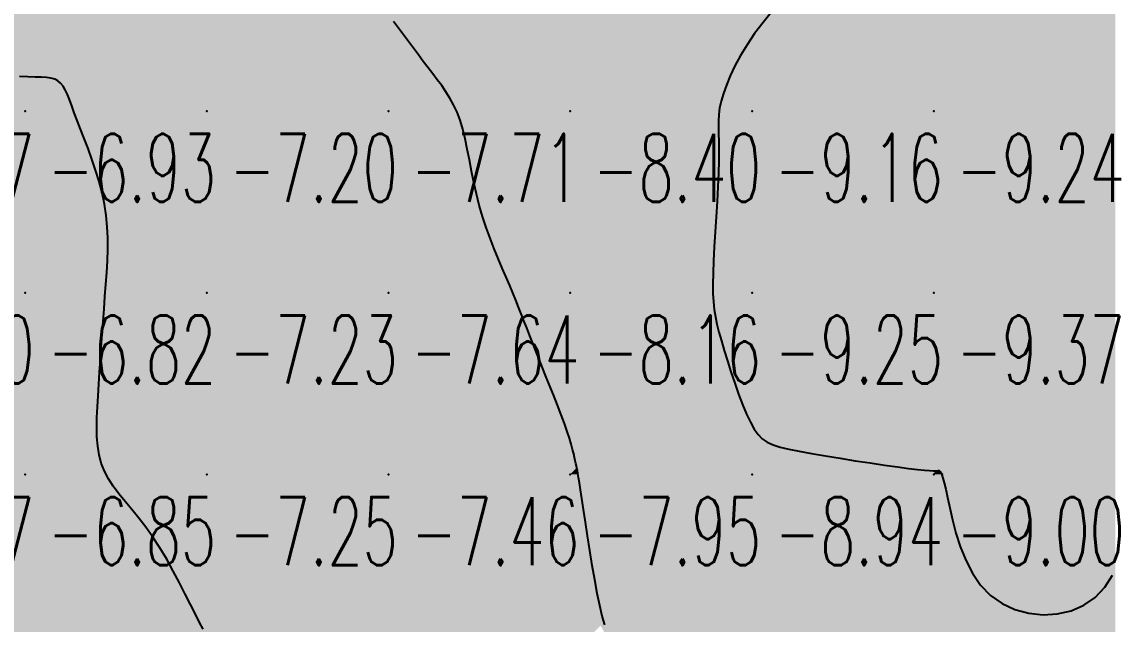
# Model space of a CAD drawing. Header units: millimetres. Extents: x 88261 to 90953, y 390274 to 392322.
# Drawn here: x 90160.1 to 90220.1, y 390839 to 390872.1 of the extents above; entities that cross this region are included whole.
import ezdxf
from ezdxf.enums import TextEntityAlignment as Align

# ---------------------------------------------------------------- set-up
doc = ezdxf.new("R2010")
doc.units = ezdxf.units.MM
doc.header["$LTSCALE"] = 25
for name, color, linetype in [('CN_03_00', 7, 'Continuous'), ('COTEAlt', 7, 'Continuous'), ('TN_COLORIAGE', 7, 'Continuous')]:
    doc.layers.add(name, color=color, linetype=linetype)
doc.styles.add('Simplex 1.0', font='Simplex.shx', dxfattribs={"width": 0.99, "height": 2.5})
doc.styles.get("Standard").update_dxf_attribs({"font": 'times.ttf'})

# ---------------------------------------------------------------- blocks, each defined once
blk = doc.blocks.new('COTE')
at = {"color": 0}
blk.add_point((0, 0), dxfattribs=at)
at = {"layer": 'COTEAlt'}
blk.add_attdef('ALT', text='', height=3.75, dxfattribs=at).set_placement((1.25, -1.25), align=Align.TOP_LEFT)

msp = doc.modelspace()

# ---------------------------------------------------------------- linework, layer by layer
at = {"layer": 'CN_03_00', "flags": 128}
for points, elevation in [([(90201.377, 390872.748), (90200.856, 390872.12), (90200.389, 390871.499), (90199.977, 390870.889), (90199.618, 390870.295), (90199.31, 390869.724), (90199.051, 390869.18), (90198.84, 390868.67), (90198.674, 390868.199), (90198.551, 390867.772), (90198.469, 390867.391), (90198.421, 390867.04), (90198.399, 390866.701), (90198.396, 390866.353), (90198.405, 390865.977), (90198.417, 390865.554), (90198.425, 390865.065), (90198.422, 390864.489), (90198.402, 390863.816), (90198.367, 390863.063), (90198.323, 390862.256), (90198.273, 390861.42), (90198.222, 390860.582), (90198.174, 390859.767), (90198.134, 390859.001), (90198.106, 390858.31), (90198.094, 390857.711), (90198.099, 390857.192), (90198.124, 390856.733), (90198.168, 390856.311), (90198.233, 390855.907), (90198.319, 390855.5), (90198.428, 390855.07), (90198.561, 390854.595), (90198.718, 390854.061), (90198.895, 390853.482), (90199.089, 390852.876), (90199.295, 390852.261), (90199.509, 390851.658), (90199.727, 390851.085), (90199.944, 390850.561), (90200.157, 390850.105), (90200.365, 390849.731), (90200.579, 390849.432), (90200.816, 390849.195), (90201.088, 390849.008), (90201.413, 390848.858), (90201.805, 390848.733), (90202.279, 390848.621), (90202.85, 390848.509), (90203.526, 390848.387), (90204.285, 390848.257), (90205.095, 390848.123), (90205.927, 390847.991), (90206.75, 390847.865), (90207.533, 390847.749), (90208.248, 390847.649), (90208.863, 390847.567), (90209.356, 390847.509), (90209.735, 390847.47), (90210.016, 390847.448), (90210.217, 390847.438), (90210.352, 390847.436), (90210.439, 390847.439), (90210.493, 390847.441), (90210.53, 390847.44), (90210.565, 390847.429), (90210.602, 390847.397), (90210.644, 390847.329), (90210.693, 390847.211), (90210.751, 390847.029), (90210.821, 390846.769), (90210.906, 390846.417), (90211.006, 390845.96), (90211.127, 390845.39), (90211.278, 390844.73), (90211.467, 390844.01), (90211.707, 390843.261), (90212.006, 390842.513), (90212.376, 390841.795), (90212.827, 390841.138), (90213.368, 390840.572), (90214.005, 390840.123), (90214.717, 390839.795), (90215.478, 390839.592), (90216.264, 390839.513), (90217.048, 390839.56), (90217.804, 390839.734), (90218.507, 390840.037), (90219.131, 390840.469), (90219.655, 390841.027), (90220.085, 390841.685)], -9), ([(90192.145, 390838.948), (90192.011, 390839.439), (90191.875, 390840.015), (90191.737, 390840.688), (90191.598, 390841.436), (90191.461, 390842.231), (90191.328, 390843.044), (90191.202, 390843.847), (90191.085, 390844.611), (90190.98, 390845.308), (90190.89, 390845.908), (90190.815, 390846.391), (90190.756, 390846.768), (90190.708, 390847.058), (90190.67, 390847.278), (90190.638, 390847.447), (90190.61, 390847.584), (90190.584, 390847.707), (90190.557, 390847.835), (90190.526, 390847.983), (90190.488, 390848.159), (90190.439, 390848.367), (90190.377, 390848.611), (90190.298, 390848.896), (90190.198, 390849.225), (90190.075, 390849.604), (90189.924, 390850.035), (90189.745, 390850.522), (90189.542, 390851.052), (90189.322, 390851.613), (90189.091, 390852.192), (90188.857, 390852.773), (90188.627, 390853.345), (90188.406, 390853.894), (90188.201, 390854.406), (90188.018, 390854.871), (90187.853, 390855.297), (90187.699, 390855.695), (90187.552, 390856.075), (90187.406, 390856.449), (90187.255, 390856.827), (90187.095, 390857.222), (90186.918, 390857.643), (90186.721, 390858.1), (90186.509, 390858.591), (90186.287, 390859.112), (90186.062, 390859.661), (90185.838, 390860.232), (90185.623, 390860.824), (90185.421, 390861.431), (90185.238, 390862.051), (90185.08, 390862.679), (90184.94, 390863.309), (90184.815, 390863.934), (90184.697, 390864.546), (90184.58, 390865.139), (90184.46, 390865.705), (90184.33, 390866.237), (90184.183, 390866.728), (90184.016, 390867.174), (90183.83, 390867.58), (90183.625, 390867.954), (90183.406, 390868.304), (90183.174, 390868.638), (90182.93, 390868.964), (90182.679, 390869.289), (90182.42, 390869.622), (90182.158, 390869.969), (90181.892, 390870.328), (90181.622, 390870.695), (90181.349, 390871.066), (90181.073, 390871.437), (90180.795, 390871.805), (90180.515, 390872.165)], -8), ([(90170.043, 390838.713), (90169.849, 390839.082), (90169.619, 390839.538), (90169.355, 390840.068), (90169.061, 390840.653), (90168.742, 390841.276), (90168.4, 390841.919), (90168.04, 390842.564), (90167.666, 390843.192), (90167.28, 390843.786), (90166.889, 390844.333), (90166.499, 390844.835), (90166.117, 390845.303), (90165.752, 390845.744), (90165.411, 390846.168), (90165.102, 390846.583), (90164.833, 390846.998), (90164.612, 390847.421), (90164.444, 390847.859), (90164.324, 390848.317), (90164.246, 390848.795), (90164.205, 390849.296), (90164.193, 390849.821), (90164.203, 390850.373), (90164.229, 390850.952), (90164.266, 390851.562), (90164.306, 390852.201), (90164.349, 390852.867), (90164.395, 390853.551), (90164.442, 390854.248), (90164.491, 390854.952), (90164.542, 390855.656), (90164.593, 390856.353), (90164.644, 390857.038), (90164.695, 390857.706), (90164.741, 390858.358), (90164.776, 390858.997), (90164.796, 390859.627), (90164.796, 390860.25), (90164.769, 390860.87), (90164.712, 390861.49), (90164.618, 390862.113), (90164.485, 390862.739), (90164.32, 390863.365), (90164.13, 390863.983), (90163.925, 390864.587), (90163.712, 390865.169), (90163.5, 390865.723), (90163.299, 390866.242), (90163.115, 390866.718), (90162.956, 390867.147), (90162.817, 390867.529), (90162.692, 390867.864), (90162.574, 390868.155), (90162.458, 390868.402), (90162.337, 390868.607), (90162.204, 390868.771), (90162.054, 390868.896), (90161.88, 390868.984), (90161.674, 390869.042), (90161.43, 390869.077), (90161.141, 390869.096), (90160.8, 390869.109), (90160.4, 390869.121), (90159.933, 390869.142)], -7)]:
    msp.add_lwpolyline(points, dxfattribs=dict(at, elevation=elevation))
at = {"layer": 'TN_COLORIAGE', "color": 161}
for points in [[(90160.249, 390877.239, -7), (90153.056, 390870.047, -7), (90150.249, 390877.239, -7), (90150.249, 390873.515, -7)], [(90153.056, 390870.047, -7.334), (90160.249, 390868.93, -7.334), (90160.249, 390877.239, -7.334)], [(90160.249, 390877.239, -7), (90160.249, 390868.93, -7), (90170.249, 390877.239, -7), (90162.311, 390869.302, -7)], [(90170.249, 390877.239, -7), (90162.311, 390869.302, -7), (90170.249, 390867.239, -7), (90162.83, 390867.239, -7)], [(90177.784, 390877.239, -7.195), (90177.94, 390874.93, -7.195), (90170.249, 390877.239, -7.195), (90170.249, 390867.239, -7.195)], [(90180.249, 390872.675, -7.195), (90177.94, 390874.93, -7.195), (90180.249, 390867.239, -7.195), (90170.249, 390867.239, -7.195)], [(90180.249, 390872.675, -7.712), (90182.464, 390869.455, -7.712), (90180.249, 390867.239, -7.712)], [(90184.417, 390867.239, -7.712), (90182.464, 390869.455, -7.712), (90180.249, 390867.239, -7.712)], [(90165.059, 390862.049, -7.195), (90162.83, 390867.239, -7.195), (90170.249, 390867.239, -7.195)], [(90170.249, 390857.239, -7), (90164.644, 390857.239, -7), (90170.249, 390867.239, -7), (90165.059, 390862.049, -7)], [(90170.249, 390857.239, -7.712), (90180.249, 390857.239, -7.712), (90180.249, 390867.239, -7.712)], [(90170.249, 390867.239, -7.712), (90170.249, 390857.239, -7.712), (90180.249, 390867.239, -7.712)], [(90184.417, 390867.239, -7.64), (90184.967, 390861.957, -7.64), (90180.249, 390867.239, -7.64), (90180.249, 390857.239, -7.64)], [(90187.147, 390857.239, -7.64), (90184.967, 390861.957, -7.64), (90180.249, 390857.239, -7.64)], [(90170.249, 390847.239, -7), (90164.022, 390847.239, -7), (90170.249, 390857.239, -7), (90164.232, 390851.223, -7)], [(90164.644, 390857.239, -7.231), (90164.232, 390851.223, -7.231), (90170.249, 390857.239, -7.231)], [(90170.249, 390847.239, -7.64), (90180.249, 390847.239, -7.64), (90180.249, 390857.239, -7.64)], [(90170.249, 390857.239, -7.64), (90170.249, 390847.239, -7.64), (90180.249, 390857.239, -7.64)], [(90187.147, 390857.239, -7.457), (90187.953, 390854.944, -7.457), (90180.249, 390857.239, -7.457), (90180.249, 390847.239, -7.457)], [(90190.249, 390849.42, -7.457), (90187.953, 390854.944, -7.457), (90190.249, 390847.239, -7.457), (90180.249, 390847.239, -7.457)], [(90190.249, 390849.42, -7.955), (90190.596, 390847.587, -7.955), (90190.249, 390847.239, -7.955)], [(90167.353, 390844.344, -7.252), (90164.022, 390847.239, -7.252), (90170.249, 390847.239, -7.252)], [(90167.353, 390844.344, -7.252), (90170.249, 390838.104, -7.252), (90170.249, 390847.239, -7.252)], [(90180.249, 390847.239, -7), (90170.744, 390837.735, -7), (90170.249, 390847.239, -7), (90170.249, 390838.104, -7)], [(90180.249, 390847.239, -7), (90170.744, 390837.735, -7), (90180.249, 390837.239, -7), (90171.044, 390837.239, -7)], [(90180.249, 390837.239, -7.955), (90190.249, 390837.239, -7.955), (90190.249, 390847.239, -7.955)], [(90180.249, 390847.239, -7.955), (90180.249, 390837.239, -7.955), (90190.249, 390847.239, -7.955)], [(90190.707, 390847.239, -7.955), (90190.596, 390847.587, -7.955), (90190.249, 390847.239, -7.955)], [(90190.707, 390847.239, -7.813), (90191.913, 390838.904, -7.813), (90190.249, 390847.239, -7.813), (90190.249, 390837.239, -7.813)]]:
    msp.add_solid(points, dxfattribs=at)
at = {"layer": 'TN_COLORIAGE', "color": 171}
for points in [[(90190.1, 390877.239, -8), (90190.161, 390877.151, -8), (90180.249, 390877.239, -8), (90182.464, 390869.455, -8)], [(90182.464, 390869.455, -8.242), (90180.249, 390872.675, -8.242), (90180.249, 390877.239, -8.242)], [(90200.249, 390872.06, -8.403), (90198.109, 390867.239, -8.403), (90200.249, 390877.239, -8.403), (90190.249, 390867.239, -8.403)], [(90190.864, 390877.239, -8.403), (90190.249, 390877.051, -8.403), (90200.249, 390877.239, -8.403), (90190.249, 390867.239, -8.403)], [(90206.034, 390877.239, -8.825), (90200.249, 390872.06, -8.825), (90200.249, 390877.239, -8.825)], [(90190.249, 390877.051, -8), (90190.161, 390877.151, -8), (90190.249, 390867.239, -8), (90182.464, 390869.455, -8)], [(90182.464, 390869.455, -8.403), (90184.417, 390867.239, -8.403), (90190.249, 390867.239, -8.403)], [(90184.967, 390861.957, -8.403), (90184.417, 390867.239, -8.403), (90190.249, 390867.239, -8.403)], [(90190.249, 390867.239, -8), (90184.967, 390861.957, -8), (90190.249, 390857.239, -8), (90187.147, 390857.239, -8)], [(90198.109, 390867.239, -8.162), (90198.624, 390865.614, -8.162), (90190.249, 390867.239, -8.162), (90190.249, 390857.239, -8.162)], [(90198.624, 390865.614, -8.162), (90197.928, 390857.239, -8.162), (90190.249, 390857.239, -8.162)], [(90187.953, 390854.944, -8.162), (90187.147, 390857.239, -8.162), (90190.249, 390857.239, -8.162)], [(90187.953, 390854.944, -8.162), (90190.249, 390849.42, -8.162), (90190.249, 390857.239, -8.162)], [(90197.928, 390857.239, -8), (90198.298, 390855.288, -8), (90190.249, 390857.239, -8), (90190.596, 390847.587, -8)], [(90190.596, 390847.587, -8.162), (90190.249, 390849.42, -8.162), (90190.249, 390857.239, -8.162)], [(90200.249, 390849.175, -8), (90198.298, 390855.288, -8), (90200.249, 390847.239, -8), (90190.596, 390847.587, -8)], [(90200.249, 390849.175, -8.939), (90201.651, 390848.642, -8.939), (90200.249, 390847.239, -8.939)], [(90210.249, 390847.31, -8.939), (90201.651, 390848.642, -8.939), (90210.249, 390847.239, -8.939), (90200.249, 390847.239, -8.939)], [(90190.596, 390847.587, -8.939), (90190.707, 390847.239, -8.939), (90200.249, 390847.239, -8.939)], [(90191.913, 390838.904, -8.939), (90190.707, 390847.239, -8.939), (90200.249, 390847.239, -8.939)], [(90200.249, 390847.239, -8), (90191.913, 390838.904, -8), (90200.249, 390837.239, -8), (90192.893, 390837.239, -8)], [(90200.249, 390837.239, -8.997), (90210.249, 390837.239, -8.997), (90210.249, 390847.239, -8.997)], [(90200.249, 390847.239, -8.997), (90200.249, 390837.239, -8.997), (90210.249, 390847.239, -8.997)], [(90210.804, 390847.239, -8.997), (90210.532, 390847.522, -8.997), (90210.249, 390847.239, -8.997)], [(90210.532, 390847.522, -8.997), (90210.249, 390847.31, -8.997), (90210.249, 390847.239, -8.997)], [(90210.804, 390847.239, -8.988), (90212.289, 390839.28, -8.988), (90210.249, 390847.239, -8.988), (90210.249, 390837.239, -8.988)], [(90220.249, 390839.074, -8.988), (90212.289, 390839.28, -8.988), (90220.249, 390837.239, -8.988), (90210.249, 390837.239, -8.988)]]:
    msp.add_solid(points, dxfattribs=at)
at = {"layer": 'TN_COLORIAGE', "color": 181}
for points in [[(90200.249, 390867.239, -9.127), (90210.249, 390867.239, -9.127), (90210.249, 390877.239, -9.127)], [(90200.249, 390867.239, -9), (90200.249, 390872.06, -9), (90210.249, 390877.239, -9), (90206.034, 390877.239, -9)], [(90210.249, 390867.239, -9.066), (90220.249, 390867.239, -9.066), (90220.249, 390877.239, -9.066)], [(90210.249, 390877.239, -9.066), (90210.249, 390867.239, -9.066), (90220.249, 390877.239, -9.066)], [(90198.109, 390867.239, -9.163), (90200.249, 390872.06, -9.163), (90200.249, 390867.239, -9.163)], [(90200.249, 390857.239, -9), (90197.928, 390857.239, -9), (90200.249, 390867.239, -9), (90198.624, 390865.614, -9)], [(90198.624, 390865.614, -9.163), (90198.109, 390867.239, -9.163), (90200.249, 390867.239, -9.163)], [(90200.249, 390857.239, -9.242), (90210.249, 390857.239, -9.242), (90210.249, 390867.239, -9.242)], [(90200.249, 390867.239, -9.242), (90200.249, 390857.239, -9.242), (90210.249, 390867.239, -9.242)], [(90210.249, 390857.239, -9.037), (90220.249, 390857.239, -9.037), (90220.249, 390867.239, -9.037)], [(90210.249, 390867.239, -9.037), (90210.249, 390857.239, -9.037), (90220.249, 390867.239, -9.037)], [(90198.298, 390855.288, -9.253), (90197.928, 390857.239, -9.253), (90200.249, 390857.239, -9.253)], [(90198.298, 390855.288, -9.253), (90200.249, 390849.175, -9.253), (90200.249, 390857.239, -9.253)], [(90210.249, 390857.239, -9), (90201.651, 390848.642, -9), (90200.249, 390857.239, -9), (90200.249, 390849.175, -9)], [(90201.651, 390848.642, -9.373), (90210.249, 390847.31, -9.373), (90210.249, 390857.239, -9.373)], [(90210.249, 390857.239, -9), (90210.249, 390847.31, -9), (90220.249, 390857.239, -9), (90210.532, 390847.522, -9)], [(90220.249, 390857.239, -9), (90210.532, 390847.522, -9), (90220.249, 390847.239, -9), (90210.804, 390847.239, -9)], [(90212.289, 390839.28, -9.045), (90210.804, 390847.239, -9.045), (90220.249, 390847.239, -9.045)], [(90212.289, 390839.28, -9.045), (90220.249, 390839.074, -9.045), (90220.249, 390847.239, -9.045)]]:
    msp.add_solid(points, dxfattribs=at)
at = {"layer": 'TN_COLORIAGE', "color": 151}
for points in [[(90160.249, 390868.93, -6.87), (90153.056, 390870.047, -6.87), (90160.249, 390867.239, -6.87), (90150.249, 390867.239, -6.87)], [(90162.83, 390867.239, -6.932), (90162.311, 390869.302, -6.932), (90160.249, 390867.239, -6.932)], [(90162.311, 390869.302, -6.932), (90160.249, 390868.93, -6.932), (90160.249, 390867.239, -6.932)], [(90150.249, 390857.239, -6.932), (90160.249, 390857.239, -6.932), (90160.249, 390867.239, -6.932)], [(90150.249, 390867.239, -6.932), (90150.249, 390857.239, -6.932), (90160.249, 390867.239, -6.932)], [(90162.83, 390867.239, -6.819), (90165.059, 390862.049, -6.819), (90160.249, 390867.239, -6.819), (90160.249, 390857.239, -6.819)], [(90165.059, 390862.049, -6.819), (90164.644, 390857.239, -6.819), (90160.249, 390857.239, -6.819)], [(90150.249, 390847.239, -6.819), (90160.249, 390847.239, -6.819), (90160.249, 390857.239, -6.819)], [(90150.249, 390857.239, -6.819), (90150.249, 390847.239, -6.819), (90160.249, 390857.239, -6.819)], [(90164.232, 390851.223, -6.819), (90164.644, 390857.239, -6.819), (90160.249, 390847.239, -6.819), (90160.249, 390857.239, -6.819)], [(90164.232, 390851.223, -6.847), (90164.022, 390847.239, -6.847), (90160.249, 390847.239, -6.847)], [(90150.249, 390837.239, -6.847), (90160.249, 390837.239, -6.847), (90160.249, 390847.239, -6.847)], [(90150.249, 390847.239, -6.847), (90150.249, 390837.239, -6.847), (90160.249, 390847.239, -6.847)], [(90164.022, 390847.239, -6.382), (90167.353, 390844.344, -6.382), (90160.249, 390847.239, -6.382), (90160.249, 390837.239, -6.382)], [(90170.249, 390838.104, -6.382), (90167.353, 390844.344, -6.382), (90170.249, 390837.239, -6.382), (90160.249, 390837.239, -6.382)]]:
    msp.add_solid(points, dxfattribs=at)

# ---------------------------------------------------------------- block references
at = {"layer": 'COTEAlt'}
ref = msp.add_blockref('COTE', (90150.249, 390867.239), dxfattribs=at)
ref.add_attrib('ALT', '-6.87', dxfattribs={"height": 3.75, "style": 'Simplex 1.0', "width": 0.6}).set_placement((90151.499, 390865.989), align=Align.TOP_LEFT)
ref = msp.add_blockref('COTE', (90160.249, 390867.239), dxfattribs=at)
ref.add_attrib('ALT', '-6.93', dxfattribs={"height": 3.75, "style": 'Simplex 1.0', "width": 0.6}).set_placement((90161.499, 390865.989), align=Align.TOP_LEFT)
ref = msp.add_blockref('COTE', (90170.249, 390867.239), dxfattribs=at)
ref.add_attrib('ALT', '-7.20', dxfattribs={"height": 3.75, "style": 'Simplex 1.0', "width": 0.6}).set_placement((90171.499, 390865.989), align=Align.TOP_LEFT)
ref = msp.add_blockref('COTE', (90180.249, 390867.239), dxfattribs=at)
ref.add_attrib('ALT', '-7.71', dxfattribs={"height": 3.75, "style": 'Simplex 1.0', "width": 0.6}).set_placement((90181.499, 390865.989), align=Align.TOP_LEFT)
ref = msp.add_blockref('COTE', (90190.249, 390867.239), dxfattribs=at)
ref.add_attrib('ALT', '-8.40', dxfattribs={"height": 3.75, "style": 'Simplex 1.0', "width": 0.6}).set_placement((90191.499, 390865.989), align=Align.TOP_LEFT)
ref = msp.add_blockref('COTE', (90200.249, 390867.239), dxfattribs=at)
ref.add_attrib('ALT', '-9.16', dxfattribs={"height": 3.75, "style": 'Simplex 1.0', "width": 0.6}).set_placement((90201.499, 390865.989), align=Align.TOP_LEFT)
ref = msp.add_blockref('COTE', (90210.249, 390867.239), dxfattribs=at)
ref.add_attrib('ALT', '-9.24', dxfattribs={"height": 3.75, "style": 'Simplex 1.0', "width": 0.6}).set_placement((90211.499, 390865.989), align=Align.TOP_LEFT)
ref = msp.add_blockref('COTE', (90150.249, 390857.239), dxfattribs=at)
ref.add_attrib('ALT', '-6.70', dxfattribs={"height": 3.75, "style": 'Simplex 1.0', "width": 0.6}).set_placement((90151.499, 390855.989), align=Align.TOP_LEFT)
ref = msp.add_blockref('COTE', (90160.249, 390857.239), dxfattribs=at)
ref.add_attrib('ALT', '-6.82', dxfattribs={"height": 3.75, "style": 'Simplex 1.0', "width": 0.6}).set_placement((90161.499, 390855.989), align=Align.TOP_LEFT)
ref = msp.add_blockref('COTE', (90170.249, 390857.239), dxfattribs=at)
ref.add_attrib('ALT', '-7.23', dxfattribs={"height": 3.75, "style": 'Simplex 1.0', "width": 0.6}).set_placement((90171.499, 390855.989), align=Align.TOP_LEFT)
ref = msp.add_blockref('COTE', (90180.249, 390857.239), dxfattribs=at)
ref.add_attrib('ALT', '-7.64', dxfattribs={"height": 3.75, "style": 'Simplex 1.0', "width": 0.6}).set_placement((90181.499, 390855.989), align=Align.TOP_LEFT)
ref = msp.add_blockref('COTE', (90190.249, 390857.239), dxfattribs=at)
ref.add_attrib('ALT', '-8.16', dxfattribs={"height": 3.75, "style": 'Simplex 1.0', "width": 0.6}).set_placement((90191.499, 390855.989), align=Align.TOP_LEFT)
ref = msp.add_blockref('COTE', (90200.249, 390857.239), dxfattribs=at)
ref.add_attrib('ALT', '-9.25', dxfattribs={"height": 3.75, "style": 'Simplex 1.0', "width": 0.6}).set_placement((90201.499, 390855.989), align=Align.TOP_LEFT)
ref = msp.add_blockref('COTE', (90210.249, 390857.239), dxfattribs=at)
ref.add_attrib('ALT', '-9.37', dxfattribs={"height": 3.75, "style": 'Simplex 1.0', "width": 0.6}).set_placement((90211.499, 390855.989), align=Align.TOP_LEFT)
ref = msp.add_blockref('COTE', (90150.249, 390847.239), dxfattribs=at)
ref.add_attrib('ALT', '-6.87', dxfattribs={"height": 3.75, "style": 'Simplex 1.0', "width": 0.6}).set_placement((90151.499, 390845.989), align=Align.TOP_LEFT)
ref = msp.add_blockref('COTE', (90160.249, 390847.239), dxfattribs=at)
ref.add_attrib('ALT', '-6.85', dxfattribs={"height": 3.75, "style": 'Simplex 1.0', "width": 0.6}).set_placement((90161.499, 390845.989), align=Align.TOP_LEFT)
ref = msp.add_blockref('COTE', (90170.249, 390847.239), dxfattribs=at)
ref.add_attrib('ALT', '-7.25', dxfattribs={"height": 3.75, "style": 'Simplex 1.0', "width": 0.6}).set_placement((90171.499, 390845.989), align=Align.TOP_LEFT)
ref = msp.add_blockref('COTE', (90180.249, 390847.239), dxfattribs=at)
ref.add_attrib('ALT', '-7.46', dxfattribs={"height": 3.75, "style": 'Simplex 1.0', "width": 0.6}).set_placement((90181.499, 390845.989), align=Align.TOP_LEFT)
ref = msp.add_blockref('COTE', (90190.249, 390847.239), dxfattribs=at)
ref.add_attrib('ALT', '-7.95', dxfattribs={"height": 3.75, "style": 'Simplex 1.0', "width": 0.6}).set_placement((90191.499, 390845.989), align=Align.TOP_LEFT)
ref = msp.add_blockref('COTE', (90200.249, 390847.239), dxfattribs=at)
ref.add_attrib('ALT', '-8.94', dxfattribs={"height": 3.75, "style": 'Simplex 1.0', "width": 0.6}).set_placement((90201.499, 390845.989), align=Align.TOP_LEFT)
ref = msp.add_blockref('COTE', (90210.249, 390847.239), dxfattribs=at)
ref.add_attrib('ALT', '-9.00', dxfattribs={"height": 3.75, "style": 'Simplex 1.0', "width": 0.6}).set_placement((90211.499, 390845.989), align=Align.TOP_LEFT)

doc.saveas('drawing.dxf')
